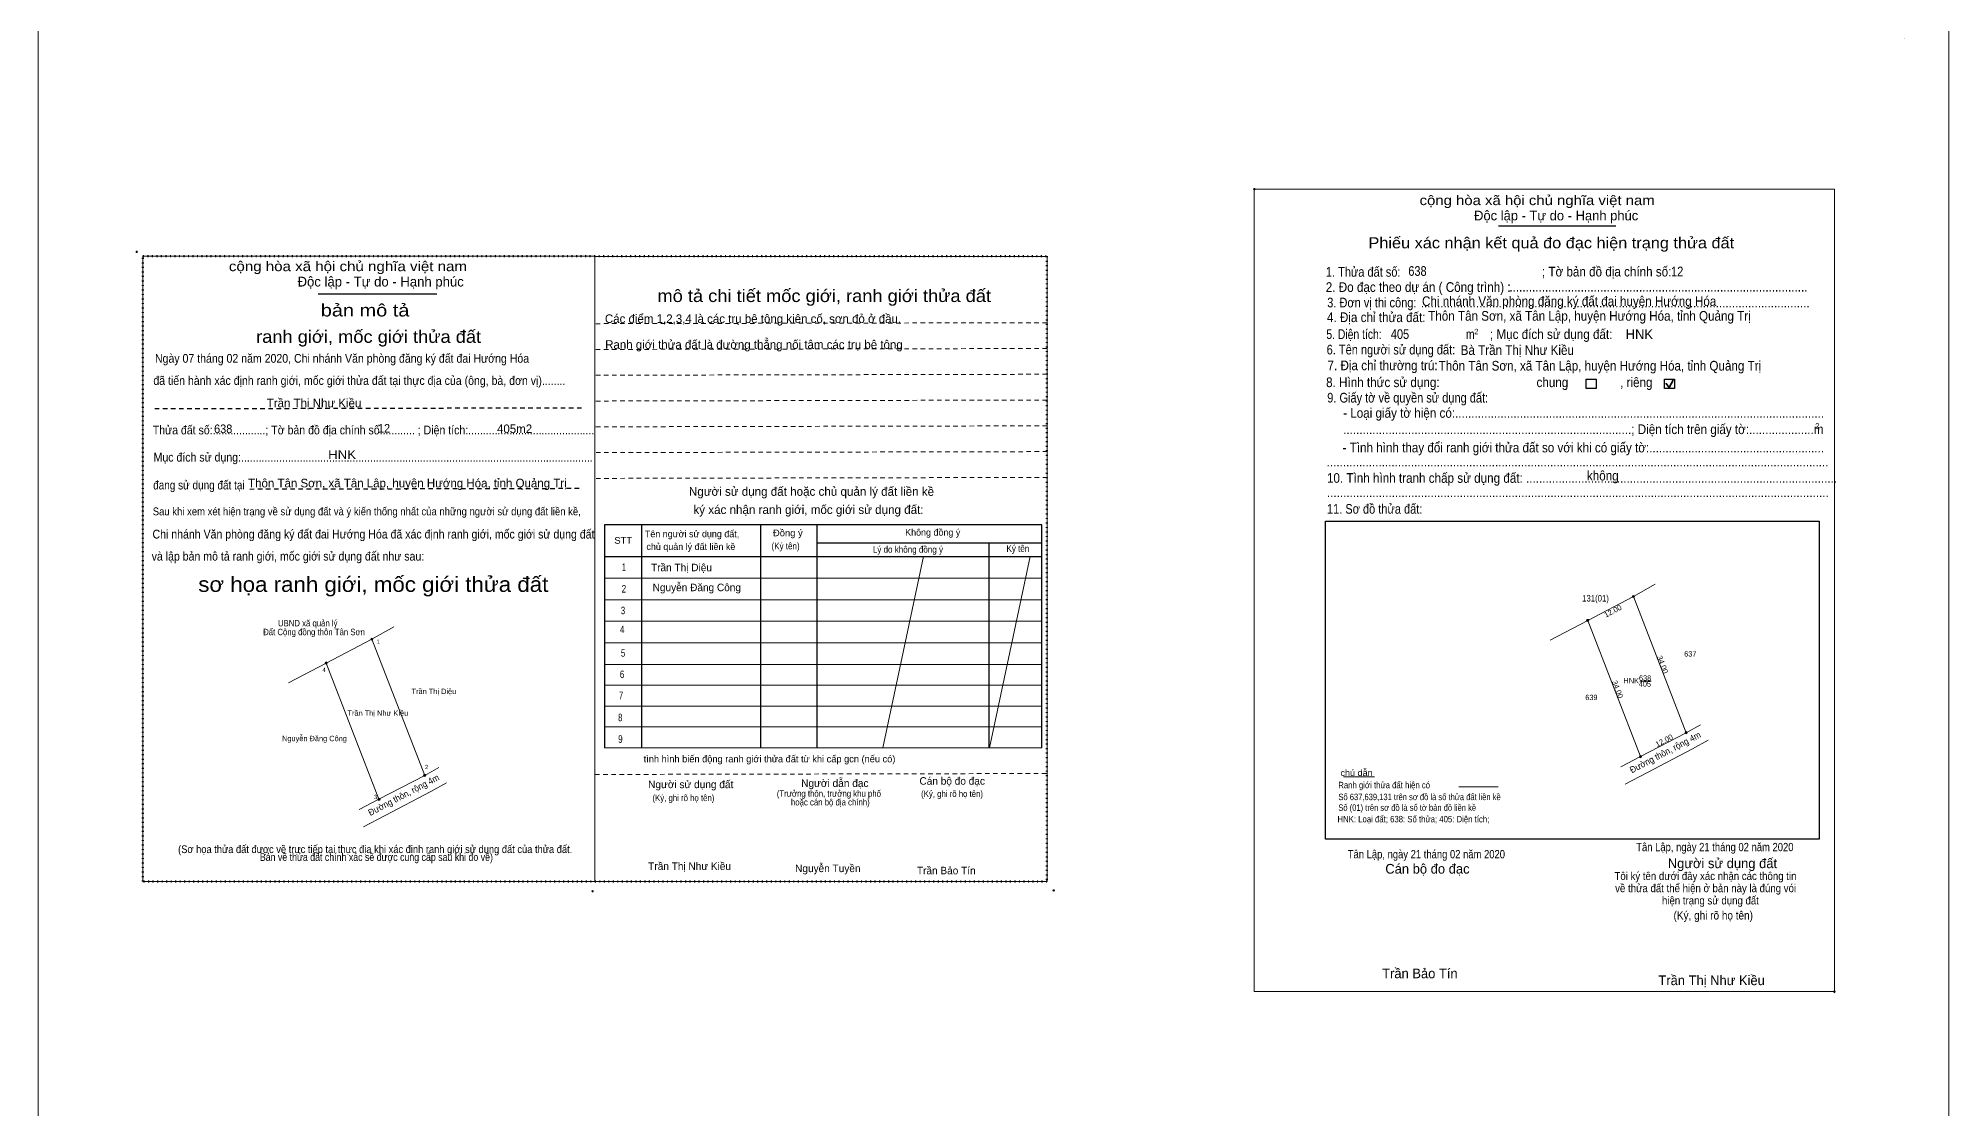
# Model space of a CAD drawing. Header units: metres. Extents: x 546991 to 548960, y 1836850 to 1838398.
# Drawn here: x 546990.8 to 547435.4, y 1837586.6 to 1837835.7 of the extents above; entities that cross this region are included whole.
import ezdxf
from ezdxf.enums import TextEntityAlignment as Align

# ---------------------------------------------------------------- set-up
doc = ezdxf.new("R2010")
doc.units = ezdxf.units.M
doc.header["$LTSCALE"] = 0.7
doc.header["$PDMODE"] = 32
doc.header["$PDSIZE"] = 0.35
doc.linetypes.add('DOTTED', pattern=[1.5, 0.3, -1.2])
doc.linetypes.add('SHORT_DASHED', pattern=[2.7, 1.5, -1.2])
for name, color, linetype, lineweight in [('1', 7, 'SHORT_DASHED', 13), ('10', 7, 'Continuous', 13), ('13', 7, 'Continuous', 13), ('17', 7, 'Continuous', 13), ('2', 7, 'Continuous', 13), ('55', 7, 'Continuous', 13), ('6', 7, 'Continuous', 13), ('63', 7, 'Continuous', 13)]:
    doc.layers.add(name, color=color, linetype=linetype, lineweight=lineweight)
doc.layers.add('16', color=7, linetype='Continuous')
doc.layers.add('39', color=7, linetype='Continuous')

msp = doc.modelspace()

# ---------------------------------------------------------------- hatches: boundary and pattern name
at = {"layer": '2'}
for points in [[(547362.2755, 1837705.7828, 1), (547361.7755, 1837705.7828, 1)], [(547351.6455, 1837700.2128, 1), (547351.1455, 1837700.2128, 1)], [(547068.7129, 1837695.8569, 1), (547068.2129, 1837695.8569, 1)], [(547058.0829, 1837690.2869, 1), (547057.5829, 1837690.2869, 1)], [(547374.5655, 1837674.0828, 1), (547374.0655, 1837674.0828, 1)], [(547363.9355, 1837668.5128, 1), (547363.4355, 1837668.5128, 1)], [(547081.0029, 1837664.1569, 1), (547080.5029, 1837664.1569, 1)], [(547070.3729, 1837658.5869, 1), (547069.8729, 1837658.5869, 1)]]:
    msp.add_hatch(color=256, dxfattribs=at).paths.add_polyline_path(points)

# ---------------------------------------------------------------- linework, layer by layer
at = {"layer": '1'}
for p, q in [((547120.56, 1837769.26), (547225.75, 1837769.49)), ((547120.57, 1837763.26), (547225.76, 1837763.49)), ((547120.59, 1837757.26), (547225.78, 1837757.49)), ((547120.6, 1837751.26), (547225.79, 1837751.49)), ((547120.61, 1837745.26), (547225.8, 1837745.49)), ((547120.63, 1837739.26), (547225.82, 1837739.49)), ((547120.64, 1837733.26), (547225.83, 1837733.49)), ((547120.43, 1837664.36), (547225.62, 1837664.59))]:
    msp.add_line(p, q, dxfattribs=at)
at = {"layer": '1', "lineweight": 25}
for p, q in [((547017.94, 1837749.49), (547117.49, 1837749.71)), ((547040.05, 1837730.79), (547117.41, 1837730.96))]:
    msp.add_line(p, q, dxfattribs=at)
at = {"layer": '1', "linetype": 'DOTTED', "lineweight": 53}
msp.add_lwpolyline([(547015.2, 1837784.94), (547225.57, 1837784.94), (547225.57, 1837639.45), (547015.2, 1837639.45)], close=True, dxfattribs=at)
at = {"layer": '10'}
for p, q in [((547363.69, 1837668.51), (547374.32, 1837674.08)), ((547374.32, 1837674.08), (547377.61, 1837675.9)), ((547359.1, 1837666.11), (547363.69, 1837668.51)), ((547365.15, 1837664.75), (547375.78, 1837670.32)), ((547375.78, 1837670.32), (547379.41, 1837672.33)), ((547070.13, 1837658.58), (547080.76, 1837664.15)), ((547080.76, 1837664.15), (547084.05, 1837665.97)), ((547360.12, 1837662.13), (547365.15, 1837664.75)), ((547071.59, 1837654.82), (547082.22, 1837660.39)), ((547082.22, 1837660.39), (547085.85, 1837662.4)), ((547065.54, 1837656.18), (547070.13, 1837658.58)), ((547066.56, 1837652.2), (547071.59, 1837654.82))]:
    msp.add_line(p, q, dxfattribs=at)
for points in [[(547342.63, 1837695.63), (547351.4, 1837700.21), (547362.03, 1837705.78)], [(547049.07, 1837685.7), (547057.84, 1837690.28), (547068.47, 1837695.85)]]:
    msp.add_lwpolyline(points, dxfattribs=at)
at = {"layer": '13'}
for p, q in [((547196.8, 1837715.06), (547187.37, 1837670.58)), ((547221.63, 1837715.06), (547212.2, 1837670.58))]:
    msp.add_line(p, q, dxfattribs=at)
at = {"layer": '17'}
msp.add_line((547294.55, 1837663.81), (547301.79, 1837663.81), dxfattribs=at)
at = {"layer": '2', "lineweight": 25}
for p, q in [((547330.66, 1837792), (547357.96, 1837792)), ((547055.96, 1837776.21), (547083.61, 1837776.21)), ((547131.2, 1837722.48), (547131.2, 1837670.57)), ((547158.88, 1837722.48), (547158.88, 1837670.57)), ((547171.98, 1837722.48), (547171.98, 1837670.57)), ((547290.35, 1837723.27), (547405.29, 1837723.27)), ((547405.29, 1837723.27), (547405.29, 1837649.29)), ((547171.98, 1837718.29), (547224.34, 1837718.29)), ((547212.05, 1837718.29), (547212.05, 1837670.57)), ((547122.6, 1837715.06), (547224.34, 1837715.06))]:
    msp.add_line(p, q, dxfattribs=at)
at = {"layer": '2', "lineweight": 35}
for p, q in [((547369.56, 1837755.4), (547370.32, 1837754.4)), ((547370.32, 1837754.4), (547371.26, 1837756.08))]:
    msp.add_line(p, q, dxfattribs=at)
at = {"layer": '2'}
for p, q in [((547122.6, 1837710.04), (547224.34, 1837710.04)), ((547122.6, 1837705.02), (547224.34, 1837705.02)), ((547122.6, 1837700.01), (547224.34, 1837700.01)), ((547122.6, 1837694.99), (547224.34, 1837694.99)), ((547122.6, 1837689.97), (547224.34, 1837689.97)), ((547122.6, 1837685.12), (547224.34, 1837685.12)), ((547122.6, 1837680.27), (547224.34, 1837680.27)), ((547122.6, 1837675.42), (547224.34, 1837675.42)), ((547122.6, 1837670.57), (547224.34, 1837670.57))]:
    msp.add_line(p, q, dxfattribs=at)
msp.add_lwpolyline([(547273.8, 1837800.56), (547408.81, 1837800.56), (547408.81, 1837613.83), (547273.8, 1837613.83)], close=True, dxfattribs=at)
for points in [[(547015.2, 1837639.45), (547015.2, 1837639.45), (547015.2, 1837784.94), (547120.39, 1837784.94), (547120.39, 1837784.93)], [(547120.39, 1837784.93), (547120.39, 1837639.45), (547015.2, 1837639.45)], [(547120.39, 1837784.93), (547225.58, 1837784.93), (547225.58, 1837639.45), (547225.57, 1837639.45)], [(547225.57, 1837639.45), (547120.39, 1837639.45), (547120.39, 1837784.93)], [(547120.39, 1837784.93), (547225.58, 1837784.93), (547225.58, 1837639.45)], [(547225.57, 1837639.45), (547120.39, 1837639.45), (547120.39, 1837784.93)]]:
    msp.add_lwpolyline(points, dxfattribs=at)
at = {"layer": '2', "lineweight": 25}
for points in [[(547351.05, 1837756.37), (547353.37, 1837756.37), (547353.37, 1837754.2), (547351.05, 1837754.2)], [(547369.29, 1837756.37), (547371.61, 1837756.37), (547371.61, 1837754.2), (547369.29, 1837754.2)]]:
    msp.add_lwpolyline(points, close=True, dxfattribs=at)
for points in [[(547224.34, 1837670.57), (547224.34, 1837722.48), (547122.6, 1837722.48), (547122.6, 1837670.57)], [(547405.29, 1837649.29), (547290.35, 1837649.29), (547290.35, 1837723.27)]]:
    msp.add_lwpolyline(points, dxfattribs=at)
at = {"layer": '2'}
for centre in [(547362.0255, 1837705.7828), (547351.3955, 1837700.2128), (547068.4629, 1837695.8569), (547057.8329, 1837690.2869), (547374.3155, 1837674.0828), (547363.6855, 1837668.5128), (547080.7529, 1837664.1569), (547070.1229, 1837658.5869)]:
    msp.add_circle(centre, 0.25, dxfattribs=at)
for p in [(547273.8, 1837800.56), (547013.77, 1837785.98), (547119.82, 1837637.2), (547227.14, 1837637.38), (547408.8, 1837613.83)]:
    msp.add_point(p, dxfattribs=at)
at = {"layer": '55'}
for p, q in [((547367.12, 1837708.65), (547362.03, 1837705.78)), ((547362.03, 1837705.78), (547374.32, 1837674.08)), ((547351.4, 1837700.21), (547363.69, 1837668.51)), ((547073.56, 1837698.72), (547068.47, 1837695.85)), ((547068.47, 1837695.85), (547080.76, 1837664.15)), ((547057.84, 1837690.28), (547070.13, 1837658.58))]:
    msp.add_line(p, q, dxfattribs=at)
at = {"layer": '6'}
msp.add_line((547321.43, 1837661.45), (547330.57, 1837661.45), dxfattribs=at)
at = {"layer": '63'}
msp.add_line((547363.49, 1837686.07), (547366.19, 1837686.07), dxfattribs=at)
msp.add_lwpolyline([(546990.83, 1838085.01), (547435.42, 1838085.01), (547435.42, 1837337.45), (546990.83, 1837337.45)], close=True, dxfattribs=at)

# ---------------------------------------------------------------- texts
at = {"layer": '1'}
for s, height, width, p in [('637', 1.25, 0.85, (547375.265, 1837691.8)), ('638', 1.25, 0.85, (547364.755, 1837686.18)), ('639', 1.25, 0.85, (547352.26, 1837681.67)), ('(Sơ họa thửa đất được vẽ trực tiếp tại thực địa khi xác định ranh giới sử dụng đất của thửa đất.', 1.8, 0.9, (547069.245, 1837646.07)), (' Bản vẽ thửa đất chính xác sẽ được cung cấp sau khi đo vẽ)', 1.8, 0.85, (547069.24, 1837644.24))]:
    msp.add_text(s, height=height, dxfattribs=dict(at, width=width)).set_placement(p, align=Align.CENTER)
msp.add_text('HNK', height=1.25, dxfattribs=at).set_placement((547361.525, 1837685.54), align=Align.CENTER)
at = {"layer": '10', "width": 0.9}
for s, height, p in [('131(01)', 1.5, (547350.1, 1837704.61)), ('UBND xã quản lý', 1.5, (547046.62, 1837698.82)), ('Đất Cộng đồng thôn Tân Sơn', 1.5, (547043.18, 1837696.77)), ('Trần Thị Diệu', 1.25, (547077.71, 1837683.07)), ('Trần Thị Như Kiều', 1.25, (547062.8, 1837678.01)), ('Nguyễn Đăng Công', 1.25, (547047.58, 1837672.11))]:
    msp.add_text(s, height=height, dxfattribs=at).set_placement(p)
at = {"layer": '16'}
for s, height, width, p in [('Ngày 07 tháng 02 năm 2020, Chi nhánh Văn phòng đăng ký đất đai Hướng Hóa', 2.04, 0.9, (547018, 1837760.17)), (' đã tiến hành xác định ranh giới, mốc giới thửa đất tại thực địa của (ông, bà, đơn vị)........', 2.04, 0.9, (547016.94, 1837755.01)), ('Thửa đất số:..................; Tờ bản đồ địa chính số:........... ; Diện tích:...........................................', 2.04, 0.9, (547017.49, 1837743.5)), ('Mục đích sử dụng:........................................................................................................................', 2.04, 0.9, (547017.68, 1837737.17)), ('đang sử dụng đất tại', 2.04, 0.85, (547017.58, 1837730.69)), ('Sau khi xem xét hiện trạng về sử dụng đất và ý kiến thống nhất của những người sử dụng đất liền kề,', 1.836, 0.9, (547017.48, 1837724.66)), ('Chi nhánh Văn phòng đăng ký đất đai Hướng Hóa đã xác định ranh giới, mốc giới sử dụng đất', 2.04, 0.9, (547017.43, 1837719.27)), (' và lập bản mô tả ranh giới, mốc giới sử dụng đất như sau:', 2.04, 0.9, (547016.55, 1837714.13))]:
    msp.add_text(s, height=height, dxfattribs=dict(at, width=width)).set_placement(p)
at = {"layer": '2'}
for p in [(547425.0486, 1837835.54), (547408.7786, 1837613.47)]:
    msp.add_text('.', height=0.644, dxfattribs=at).set_placement(p, align=Align.CENTER)
for s, height, width, p in [('cộng hòa xã hội chủ nghĩa việt nam', 2.253, 1.15, (547312.28, 1837796.85)), ('cộng hòa xã hội chủ nghĩa việt nam', 2.282, 1.15, (547035.2, 1837781.48)), ('1. Thửa đất số:', 2.253, 0.85, (547290.46, 1837780.19)), ('638', 2.25, 0.85, (547309.65, 1837780.39)), ('; Tờ bản đồ địa chính số:', 2.253, 0.9, (547340.75, 1837780.25)), ('12', 2.25, 0.85, (547370.79, 1837780.29)), ('2. Đo đạc theo dự án ( Công trình) : ', 2.255, 0.9, (547290.45, 1837776.65)), ('3. Đơn vị thi công:', 2.255, 0.85, (547290.78, 1837773.05)), ('Chi nhánh Văn phòng đăng ký đất đai huyện Hướng Hóa', 2.25, 0.9, (547312.84, 1837773.37)), ('............................................................................................', 2.255, 0.9, (547333.17, 1837776.73)), ('4. Địa chỉ thửa đất:', 2.255, 0.9, (547290.72, 1837769.63)), ('........................................................................................................................', 2.255, 0.9, (547312.56, 1837773.05)), ('Thôn Tân Sơn, xã Tân Lập, huyện Hướng Hóa, tỉnh Quảng Trị', 2.25, 0.9, (547314.28, 1837769.95)), ('5. Diện tích:', 2.255, 0.8, (547290.58, 1837765.69)), ('405', 2.25, 0.85, (547305.58, 1837765.71)), ('m', 2.253, 0.8, (547323.06, 1837765.69)), ('2', 1.288, 0.8, (547325, 1837766.77)), ('; Mục đích sử dụng đất:', 2.253, 0.9, (547328.65, 1837765.69)), ('6. Tên người sử dụng đất:', 2.255, 0.85, (547290.65, 1837762.1)), ('Bà Trần Thị Như Kiều', 2.25, 0.9, (547321.84, 1837761.99)), ('7. Địa chỉ thường trú:', 2.255, 0.9, (547290.85, 1837758.43)), ('Thôn Tân Sơn, xã Tân Lập, huyện Hướng Hóa, tỉnh Quảng Trị', 2.25, 0.9, (547316.7, 1837758.35)), ('8. Hình thức sử dụng:', 2.255, 0.9, (547290.52, 1837754.5)), ('9. Giấy tờ về quyền sử dụng đất:', 2.255, 0.85, (547290.78, 1837750.91)), ('chung                , riêng', 2.253, 0.9, (547339.49, 1837754.5)), ('     - Loại giấy tờ hiện có:..................................................................................................................', 2.253, 0.9, (547290.72, 1837747.37)), ('638', 2, 0.95, (547031.76, 1837743.8)), ('12', 2, 0.95, (547069.9, 1837743.92)), ('     .........................................................................................; Diện tích trên giấy tờ:....................m', 2.253, 0.9, (547290.72, 1837743.57)), ('2', 1.288, 0.8, (547404.34, 1837744.83)), ('HNK', 2, 1.15, (547058.29, 1837737.8)), ('     - Tình hình thay đổi ranh giới thửa đất so với khi có giấy tờ:......................................................', 2.253, 0.9, (547290.58, 1837739.31)), ('...........................................................................................................................................................', 2.253, 0.9, (547290.65, 1837736.04)), ('không', 2.254, 0.9, (547351.21, 1837732.78)), ('10. Tình hình tranh chấp sử dụng đất: ................................................................................................', 2.255, 0.9, (547290.72, 1837732.23)), ('11. Sơ đồ thửa đất:', 2.255, 0.85, (547290.72, 1837725.04)), ('...........................................................................................................................................................', 2.253, 0.9, (547290.72, 1837728.91)), ('STT', 1.555, 1.05, (547124.9, 1837718.05)), ('(Ký tên)', 1.555, 0.9, (547161.47, 1837716.75)), ('Đồng ý', 1.555, 1.05, (547161.81, 1837719.8)), ('Lý do không đồng ý', 1.555, 0.9, (547185.05, 1837715.95)), ('Ký tên', 1.555, 0.9, (547216.15, 1837716.16)), ('(Ký, ghi rõ họ tên)', 1.505, 0.9, (547133.77, 1837658.16)), ('(Ký, ghi rõ họ tên)', 1.505, 0.9, (547196.28, 1837659.12)), ('Tân Lập, ngày 21 tháng 02 năm 2020', 1.93, 0.85, (547295.56, 1837644.85)), ('Tân Lập, ngày 21 tháng 02 năm 2020', 1.93, 0.85, (547362.69, 1837646.51)), ('(Ký, ghi rõ họ tên)', 1.932, 0.9, (547371.37, 1837630.61))]:
    msp.add_text(s, height=height, dxfattribs=dict(at, width=width)).set_placement(p)
for s, height, p in [('Độc lập - Tự do - Hạnh phúc', 2.253, (547324.96, 1837793.3)), ('Độc lập - Tự do - Hạnh phúc', 2.282, (547051.18, 1837777.91)), ('Các điểm 1,2,3,4 là các trụ bê tông kiên cố, sơn đỏ ở đầu.', 2, (547122.7, 1837769.42)), ('HNK', 2.25, (547360.25, 1837765.68)), ('Ranh giới thửa đất là đường thẳng nối tâm các trụ bê tông', 2, (547122.76, 1837763.41)), ('Trần Thị Như Kiều', 2, (547044.01, 1837749.8)), ('405m2', 2, (547097.59, 1837743.8)), ('Thôn Tân Sơn, xã Tân Lập, huyện Hướng Hóa, tỉnh Quảng Trị', 2, (547039.67, 1837731.17)), ('Người sử dụng đất hoặc chủ quản lý đất liền kề ', 2.02, (547142.25, 1837729.21)), ('ký xác nhận ranh giới, mốc giới sử dụng đất:', 2.02, (547143.3, 1837724.98)), ('Không đồng ý', 1.555, (547192.57, 1837719.93)), ('Tên người sử dụng đất,', 1.555, (547132, 1837719.56)), ('chủ quản lý đất liền kề', 1.555, (547132.36, 1837716.6)), ('Trần Thị Diệu', 1.75, (547133.43, 1837711.65)), ('Nguyễn Đăng Công', 1.75, (547133.81, 1837707.01)), ('tình hình biến động ranh giới thửa đất từ khi cấp gcn (nếu có)', 1.605, (547131.72, 1837667.18)), ('Người sử dụng đất', 1.756, (547132.76, 1837661.18)), ('Người dẫn đạc', 1.76, (547168.37, 1837661.46)), ('Cán bộ đo đạc', 1.752, (547195.9, 1837661.98)), ('Trần Thị Như Kiều', 1.75, (547132.78, 1837642.15)), ('Nguyễn Tuyền', 1.75, (547166.96, 1837641.64)), ('Trần Bảo Tín', 1.75, (547195.31, 1837641.13)), ('Cán bộ đo đạc', 2.254, (547304.3, 1837641.29)), ('Người sử dụng đất', 2.253, (547370.03, 1837642.57)), ('Trần Bảo Tín', 2.25, (547303.57, 1837616.94)), ('Trần Thị Như Kiều', 2.25, (547367.85, 1837615.34))]:
    msp.add_text(s, height=height, dxfattribs=at).set_placement(p)
for s, height, width, p in [('Phiếu xác nhận kết quả đo đạc hiện trạng thửa đất', 2.575, 1.1, (547342.925, 1837786.79)), ('mô tả chi tiết mốc giới, ranh giới thửa đất', 2.889, 1.1, (547173.735, 1837774.3)), ('bản mô tả', 2.89, 1.2, (547066.895, 1837770.94)), ('ranh giới, mốc giới thửa đất', 2.89, 1.1, (547067.71, 1837764.8)), ('1', 1.756, 0.7, (547127.105, 1837711.7)), ('sơ họa ranh giới, mốc giới thửa đất', 3.527, 1.1, (547068.81, 1837706.85)), ('2', 1.756, 0.8, (547127.115, 1837706.69)), ('3', 1.756, 0.75, (547126.915, 1837701.65)), ('1', 1, 0.85, (547069.985, 1837694.77)), ('4', 1.756, 0.8, (547126.72, 1837697.27)), ('5', 1.756, 0.75, (547126.925, 1837691.76)), ('4', 1, 0.9, (547057.34, 1837688.18)), ('6', 1.756, 0.8, (547126.695, 1837686.79)), ('7', 1.76, 0.75, (547126.46, 1837681.88)), ('405', 1.25, 0.85, (547364.705, 1837684.79)), ('8', 1.76, 0.75, (547126.27, 1837676.75)), ('9', 1.76, 0.8, (547126.305, 1837671.73)), ('2', 1, 0.9, (547081.205, 1837665.6)), ('3', 1, 0.9, (547069.34, 1837658.63)), ('(Trưởng thôn, trưởng khu phố', 1.505, 0.9, (547174.82, 1837659.17)), ('hoặc cán bộ địa chính)', 1.505, 0.9, (547175.155, 1837657.16)), ('Tôi ký tên dưới đây xác nhận các thông tin', 1.862, 0.9, (547378.795, 1837639.81)), ('về thửa đất thể hiện ở bản này là đúng vói', 1.862, 0.9, (547378.83, 1837636.97)), ('hiện trạng sử dụng đất', 1.862, 0.9, (547379.955, 1837634.12))]:
    msp.add_text(s, height=height, dxfattribs=dict(at, width=width)).set_placement(p, align=Align.CENTER)
for s, rotation, p in [('12.00', 27.654, (547357.5399, 1837701.8355)), ('34.00', 291.191, (547368.244, 1837689.7109)), ('12.00', 27.654, (547369.4699, 1837671.7055))]:
    msp.add_text(s, height=1.25, rotation=rotation, dxfattribs=at).set_placement(p, align=Align.CENTER)
at = {"layer": '39', "width": 0.95}
for p in [(547369.7869, 1837668.866), (547076.2169, 1837658.936)]:
    msp.add_text('Đường thôn, rộng 4m', height=1.5, rotation=27.654, dxfattribs=at).set_placement(p, align=Align.CENTER)
at = {"layer": '6'}
for s, width, p in [('chú dẫn', 1.05, (547293.86, 1837664)), ('Số 637,639,131 trên sơ đồ là số thửa đất liền kề', 0.85, (547293.38, 1837658.39)), ('Ranh giới thửa đất hiện có ', 0.9, (547293.35, 1837661.15)), ('Số (01) trên sơ đồ là số tờ bản đồ liền kề', 0.85, (547293.36, 1837655.9)), ('HNK: Loại đất; 638: Số thửa; 405: Diện tích;', 0.9, (547293.17, 1837653.22))]:
    msp.add_text(s, height=1.5, dxfattribs=dict(at, width=width)).set_placement(p)
at = {"layer": '63'}
msp.add_text('34.00', height=1.25, rotation=291.191, dxfattribs=at).set_placement((547357.774, 1837683.9409), align=Align.CENTER)

doc.saveas('drawing.dxf')
